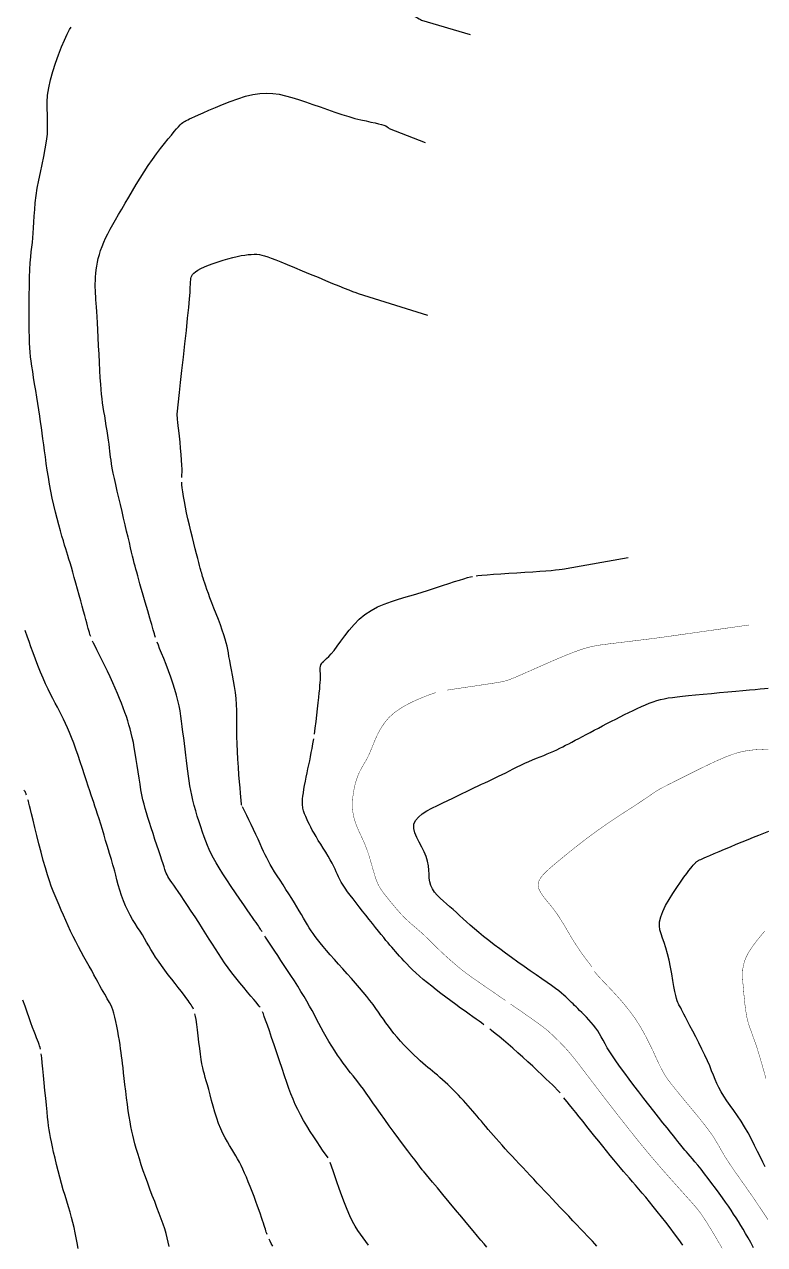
# Model space of a CAD drawing. Header units: millimetres. Extents: x 2235526 to 2245569, y 371981 to 382303.
# Drawn here: x 2243693.1 to 2243974.1, y 378847.6 to 379311.2 of the extents above; entities that cross this region are included whole.
import ezdxf

# ---------------------------------------------------------------- set-up
doc = ezdxf.new("R2010")
doc.units = ezdxf.units.MM
doc.linetypes.add('CONTI', pattern=[0])
for name, color, linetype, transparency in [('187', 10, 'CONTI', 0.7), ('189', 10, 'CONTI', 0.7), ('191', 10, 'CONTI', 0.7), ('193', 10, 'CONTI', 0.7), ('195', 10, 'CONTI', 0.7), ('197', 10, 'CONTI', 0.7), ('199', 10, 'CONTI', 0.7), ('200', 10, 'CONTI', 0.7), ('201', 10, 'CONTI', 0.7), ('202', 10, 'CONTI', 0.7), ('203', 10, 'CONTI', 0.7), ('204', 10, 'CONTI', 0.7)]:
    doc.layers.add(name, color=color, linetype=linetype, transparency=transparency)

msp = doc.modelspace()

# ---------------------------------------------------------------- linework, layer by layer
at = {"layer": '187', "elevation": 187}
for points in [[(2243699.19, 378921.86), (2243699.04, 378922.49), (2243698.87, 378923.06), (2243698.66, 378923.65), (2243698.39, 378924.37), (2243698.06, 378925.2), (2243697.68, 378926.16), (2243697.24, 378927.29), (2243696.73, 378928.59), (2243696.17, 378930.09), (2243695.53, 378931.82), (2243694.84, 378933.79), (2243694.1, 378935.93), (2243693.31, 378938.19), (2243692.5, 378940.49)], [(2243713.5, 378846.13), (2243713.15, 378848.18), (2243712.79, 378850.16), (2243712.4, 378852.09), (2243711.98, 378854), (2243711.5, 378855.92), (2243710.98, 378857.87), (2243710.4, 378859.87), (2243709.79, 378861.91), (2243709.15, 378864.02), (2243708.5, 378866.19), (2243707.83, 378868.43), (2243707.16, 378870.75), (2243706.51, 378873.15), (2243705.88, 378875.58), (2243705.27, 378878.01), (2243704.7, 378880.37), (2243704.18, 378882.63), (2243703.72, 378884.72), (2243703.32, 378886.61), (2243702.99, 378888.27), (2243702.71, 378889.76), (2243702.49, 378891.19), (2243702.29, 378892.64), (2243702.1, 378894.2), (2243701.9, 378895.98), (2243701.69, 378898.07), (2243701.44, 378900.51), (2243701.17, 378903.23), (2243700.89, 378906.1), (2243700.6, 378909), (2243700.33, 378911.79), (2243700.07, 378914.37), (2243699.85, 378916.59), (2243699.64, 378918.59), (2243699.46, 378920.1)]]:
    msp.add_lwpolyline(points, dxfattribs=at)
at = {"layer": '189', "elevation": 189}
for points in [[(2243693.89, 379018.36), (2243693.8, 379018.6), (2243693.7, 379018.84), (2243693.58, 379019.11), (2243693.45, 379019.4), (2243693.31, 379019.69), (2243693.16, 379019.99), (2243693.01, 379020.29)], [(2243748.01, 378846.87), (2243747.67, 378848.54), (2243747.3, 378850.16), (2243746.87, 378851.79), (2243746.36, 378853.5), (2243745.74, 378855.35), (2243745.03, 378857.34), (2243744.25, 378859.43), (2243743.41, 378861.62), (2243742.54, 378863.88), (2243741.64, 378866.21), (2243740.75, 378868.57), (2243739.88, 378870.94), (2243739.04, 378873.31), (2243738.23, 378875.65), (2243737.47, 378877.92), (2243736.77, 378880.1), (2243736.12, 378882.17), (2243735.54, 378884.08), (2243735.03, 378885.84), (2243734.58, 378887.49), (2243734.19, 378889.09), (2243733.83, 378890.7), (2243733.5, 378892.38), (2243733.18, 378894.19), (2243732.86, 378896.2), (2243732.53, 378898.44), (2243732.2, 378900.86), (2243731.88, 378903.38), (2243731.56, 378905.91), (2243731.25, 378908.39), (2243730.98, 378910.73), (2243730.73, 378912.85), (2243730.52, 378914.7), (2243730.33, 378916.32), (2243730.16, 378917.78), (2243729.99, 378919.16), (2243729.82, 378920.51), (2243729.62, 378921.9), (2243729.4, 378923.41), (2243729.14, 378925.08), (2243728.84, 378926.87), (2243728.52, 378928.72), (2243728.17, 378930.57), (2243727.8, 378932.35), (2243727.42, 378934.02), (2243727.04, 378935.49), (2243726.65, 378936.74), (2243726.26, 378937.79), (2243725.86, 378938.69), (2243725.44, 378939.49), (2243725.01, 378940.24), (2243724.55, 378941), (2243724.07, 378941.79), (2243723.56, 378942.68), (2243723.01, 378943.67), (2243722.41, 378944.75), (2243721.77, 378945.93), (2243721.08, 378947.21), (2243720.32, 378948.59), (2243719.5, 378950.07), (2243718.62, 378951.65), (2243717.68, 378953.32), (2243716.69, 378955.07), (2243715.68, 378956.89), (2243714.65, 378958.78), (2243713.61, 378960.71), (2243712.59, 378962.69), (2243711.59, 378964.69), (2243710.62, 378966.72), (2243709.68, 378968.74), (2243708.76, 378970.74), (2243707.88, 378972.71), (2243707.04, 378974.63), (2243706.23, 378976.49), (2243705.46, 378978.27), (2243704.72, 378980.04), (2243704, 378981.85), (2243703.28, 378983.75), (2243702.56, 378985.82), (2243701.82, 378988.11), (2243701.05, 378990.68), (2243700.24, 378993.57), (2243699.42, 378996.68), (2243698.6, 378999.88), (2243697.81, 379003.06), (2243697.06, 379006.09), (2243696.4, 379008.85), (2243695.82, 379011.21), (2243695.4, 379012.92), (2243695.07, 379014.26), (2243694.8, 379015.29), (2243694.6, 379016.05), (2243694.44, 379016.6)]]:
    msp.add_lwpolyline(points, dxfattribs=at)
at = {"layer": '191', "elevation": 191}
for points in [[(2243757.3, 378937.01), (2243756.99, 378937.68), (2243756.67, 378938.22), (2243756.34, 378938.71), (2243756.03, 378939.16), (2243755.68, 378939.67), (2243755.27, 378940.26), (2243754.78, 378940.96), (2243754.17, 378941.78), (2243753.44, 378942.76), (2243752.55, 378943.92), (2243751.49, 378945.27), (2243750.3, 378946.78), (2243749.02, 378948.4), (2243747.7, 378950.1), (2243746.38, 378951.83), (2243745.1, 378953.55), (2243743.93, 378955.21), (2243742.88, 378956.79), (2243741.93, 378958.29), (2243741.08, 378959.72), (2243740.27, 378961.12), (2243739.48, 378962.48), (2243738.69, 378963.84), (2243737.87, 378965.21), (2243736.99, 378966.61), (2243736.06, 378968.04), (2243735.11, 378969.53), (2243734.15, 378971.08), (2243733.21, 378972.72), (2243732.3, 378974.45), (2243731.45, 378976.29), (2243730.67, 378978.23), (2243729.95, 378980.25), (2243729.31, 378982.27), (2243728.73, 378984.26), (2243728.21, 378986.15), (2243727.75, 378987.9), (2243727.35, 378989.44), (2243727.01, 378990.75), (2243726.7, 378991.88), (2243726.4, 378992.91), (2243726.11, 378993.92), (2243725.78, 378994.98), (2243725.42, 378996.18), (2243724.99, 378997.59), (2243724.49, 378999.25), (2243723.92, 379001.13), (2243723.31, 379003.15), (2243722.68, 379005.23), (2243722.05, 379007.31), (2243721.43, 379009.29), (2243720.86, 379011.12), (2243720.34, 379012.74), (2243719.85, 379014.2), (2243719.39, 379015.58), (2243718.92, 379016.94), (2243718.44, 379018.38), (2243717.9, 379019.95), (2243717.31, 379021.73), (2243716.64, 379023.78), (2243715.9, 379026.05), (2243715.11, 379028.46), (2243714.29, 379030.95), (2243713.45, 379033.44), (2243712.61, 379035.87), (2243711.79, 379038.15), (2243711, 379040.24), (2243710.23, 379042.16), (2243709.48, 379043.93), (2243708.73, 379045.59), (2243707.98, 379047.17), (2243707.21, 379048.7), (2243706.42, 379050.22), (2243705.61, 379051.76), (2243704.76, 379053.35), (2243703.89, 379055), (2243702.99, 379056.75), (2243702.07, 379058.61), (2243701.12, 379060.62), (2243700.16, 379062.78), (2243699.18, 379065.12), (2243698.21, 379067.57), (2243697.27, 379070.03), (2243696.38, 379072.43), (2243695.56, 379074.68), (2243694.84, 379076.71), (2243694.24, 379078.42), (2243693.39, 379080.92)], [(2243785.24, 378851.37), (2243785.07, 378851.84), (2243784.9, 378852.31), (2243784.74, 378852.82), (2243784.57, 378853.38), (2243784.36, 378854.04), (2243784.12, 378854.8), (2243783.84, 378855.67), (2243783.51, 378856.67), (2243783.12, 378857.81), (2243782.68, 378859.11), (2243782.17, 378860.57), (2243781.58, 378862.21), (2243780.94, 378863.98), (2243780.25, 378865.84), (2243779.53, 378867.74), (2243778.8, 378869.63), (2243778.07, 378871.46), (2243777.35, 378873.18), (2243776.67, 378874.76), (2243776, 378876.21), (2243775.34, 378877.56), (2243774.68, 378878.85), (2243774.01, 378880.09), (2243773.31, 378881.32), (2243772.57, 378882.56), (2243771.79, 378883.85), (2243770.97, 378885.2), (2243770.14, 378886.64), (2243769.29, 378888.17), (2243768.45, 378889.82), (2243767.62, 378891.61), (2243766.83, 378893.55), (2243766.09, 378895.65), (2243765.38, 378897.86), (2243764.73, 378900.11), (2243764.12, 378902.34), (2243763.55, 378904.49), (2243763.04, 378906.48), (2243762.57, 378908.25), (2243762.14, 378909.77), (2243761.76, 378911.09), (2243761.41, 378912.31), (2243761.09, 378913.51), (2243760.79, 378914.79), (2243760.5, 378916.22), (2243760.21, 378917.9), (2243759.93, 378919.88), (2243759.64, 378922.1), (2243759.36, 378924.45), (2243759.08, 378926.83), (2243758.79, 378929.13), (2243758.52, 378931.25), (2243758.24, 378933.08), (2243758.04, 378934.27), (2243757.83, 378935.25)], [(2243787.34, 378846.98), (2243786.81, 378848.03), (2243786.38, 378848.89), (2243786.02, 378849.61)]]:
    msp.add_lwpolyline(points, dxfattribs=at)
at = {"layer": '193', "elevation": 193}
for points in [[(2243830.51, 379319.07), (2243831.76, 379318.52), (2243833.12, 379317.92), (2243834.53, 379317.3), (2243835.94, 379316.67), (2243837.31, 379316.05), (2243838.58, 379315.47), (2243839.7, 379314.94), (2243840.69, 379314.47), (2243841.55, 379314.05), (2243842.29, 379313.68), (2243842.91, 379313.36), (2243843.42, 379313.08), (2243843.83, 379312.85), (2243862.25, 379307.38)], [(2243718.24, 379078.62), (2243717.98, 379079.36), (2243717.77, 379080.08), (2243717.55, 379080.88), (2243717.32, 379081.72), (2243717.05, 379082.7), (2243716.74, 379083.84), (2243716.38, 379085.14), (2243715.97, 379086.61), (2243715.52, 379088.27), (2243715.02, 379090.12), (2243714.46, 379092.16), (2243713.87, 379094.34), (2243713.26, 379096.59), (2243712.64, 379098.84), (2243712.03, 379101.04), (2243711.46, 379103.1), (2243710.92, 379104.96), (2243710.45, 379106.59), (2243710.01, 379108.03), (2243709.6, 379109.36), (2243709.2, 379110.64), (2243708.79, 379111.95), (2243708.35, 379113.36), (2243707.87, 379114.96), (2243707.33, 379116.78), (2243706.74, 379118.82), (2243706.13, 379121.04), (2243705.5, 379123.42), (2243704.87, 379125.92), (2243704.25, 379128.51), (2243703.67, 379131.15), (2243703.14, 379133.82), (2243702.64, 379136.49), (2243702.19, 379139.15), (2243701.77, 379141.77), (2243701.39, 379144.34), (2243701.03, 379146.83), (2243700.7, 379149.22), (2243700.4, 379151.5), (2243700.1, 379153.7), (2243699.81, 379155.85), (2243699.52, 379157.99), (2243699.22, 379160.16), (2243698.9, 379162.37), (2243698.55, 379164.69), (2243698.18, 379167.11), (2243697.78, 379169.6), (2243697.37, 379172.12), (2243696.97, 379174.61), (2243696.59, 379177.01), (2243696.23, 379179.28), (2243695.92, 379181.35), (2243695.66, 379183.21), (2243695.45, 379184.93), (2243695.28, 379186.6), (2243695.16, 379188.34), (2243695.06, 379190.24), (2243694.99, 379192.4), (2243694.94, 379194.92), (2243694.91, 379197.87), (2243694.89, 379201.16), (2243694.9, 379204.64), (2243694.92, 379208.2), (2243694.98, 379211.71), (2243695.06, 379215.02), (2243695.18, 379218.03), (2243695.33, 379220.62), (2243695.51, 379222.85), (2243695.7, 379224.82), (2243695.9, 379226.61), (2243696.1, 379228.32), (2243696.28, 379230.04), (2243696.44, 379231.85), (2243696.57, 379233.84), (2243696.69, 379236), (2243696.83, 379238.33), (2243697, 379240.81), (2243697.23, 379243.42), (2243697.55, 379246.16), (2243697.97, 379249.01), (2243698.51, 379251.95), (2243699.13, 379254.96), (2243699.79, 379257.98), (2243700.43, 379260.99), (2243701.01, 379263.93), (2243701.48, 379266.78), (2243701.79, 379269.49), (2243701.91, 379272.03), (2243701.89, 379274.46), (2243701.81, 379276.83), (2243701.74, 379279.22), (2243701.75, 379281.68), (2243701.91, 379284.28), (2243702.3, 379287.08), (2243702.95, 379290.11), (2243703.83, 379293.29), (2243704.88, 379296.51), (2243706.02, 379299.65), (2243707.19, 379302.61), (2243708.32, 379305.26), (2243709.35, 379307.49), (2243710.24, 379309.22), (2243710.82, 379310.15)], [(2243782.56, 378937.75), (2243782.2, 378938.22), (2243781.71, 378938.83), (2243781.04, 378939.65), (2243780.16, 378940.71), (2243779.07, 378942.01), (2243777.79, 378943.53), (2243776.38, 378945.23), (2243774.89, 378947.06), (2243773.36, 378948.95), (2243771.86, 378950.87), (2243770.43, 378952.76), (2243769.11, 378954.59), (2243767.88, 378956.37), (2243766.71, 378958.13), (2243765.58, 378959.91), (2243764.44, 378961.72), (2243763.26, 378963.61), (2243762.02, 378965.6), (2243760.69, 378967.7), (2243759.29, 378969.89), (2243757.86, 378972.09), (2243756.44, 378974.27), (2243755.06, 378976.37), (2243753.75, 378978.34), (2243752.55, 378980.11), (2243751.49, 378981.67), (2243750.55, 378983.01), (2243749.75, 378984.16), (2243749.05, 378985.15), (2243748.46, 378986.01), (2243747.97, 378986.76), (2243747.56, 378987.43), (2243747.22, 378988.06), (2243746.93, 378988.68), (2243746.66, 378989.35), (2243746.39, 378990.13), (2243746.09, 378991.06), (2243745.73, 378992.2), (2243745.28, 378993.59), (2243744.72, 378995.28), (2243744.09, 378997.22), (2243743.39, 378999.31), (2243742.66, 379001.51), (2243741.92, 379003.73), (2243741.2, 379005.9), (2243740.54, 379007.96), (2243739.94, 379009.84), (2243739.4, 379011.59), (2243738.92, 379013.27), (2243738.49, 379014.92), (2243738.08, 379016.61), (2243737.71, 379018.4), (2243737.34, 379020.34), (2243736.98, 379022.48), (2243736.62, 379024.76), (2243736.26, 379027.14), (2243735.91, 379029.55), (2243735.54, 379031.93), (2243735.18, 379034.24), (2243734.81, 379036.41), (2243734.44, 379038.39), (2243734.05, 379040.21), (2243733.65, 379041.91), (2243733.23, 379043.52), (2243732.78, 379045.08), (2243732.3, 379046.62), (2243731.78, 379048.18), (2243731.23, 379049.8), (2243730.62, 379051.48), (2243729.96, 379053.23), (2243729.24, 379055.05), (2243728.46, 379056.96), (2243727.6, 379058.96), (2243726.66, 379061.05), (2243725.64, 379063.23), (2243724.57, 379065.46), (2243723.5, 379067.67), (2243722.44, 379069.8), (2243721.45, 379071.79), (2243720.56, 379073.59), (2243719.8, 379075.14), (2243719.35, 379076.07), (2243718.98, 379076.86)], [(2243808.35, 378880.48), (2243806.28, 378883.44), (2243805.31, 378884.86), (2243804.18, 378886.56), (2243802.93, 378888.46), (2243801.62, 378890.51), (2243800.31, 378892.64), (2243799.04, 378894.78), (2243797.86, 378896.88), (2243796.83, 378898.88), (2243795.9, 378900.83), (2243795.07, 378902.78), (2243794.28, 378904.79), (2243793.5, 378906.91), (2243792.7, 378909.2), (2243791.84, 378911.72), (2243790.9, 378914.49), (2243789.9, 378917.43), (2243788.89, 378920.45), (2243787.89, 378923.42), (2243786.93, 378926.23), (2243786.07, 378928.79), (2243785.32, 378930.98), (2243784.66, 378932.88), (2243784.16, 378934.29), (2243783.8, 378935.3), (2243783.53, 378935.99)], [(2243823.76, 378847.39), (2243822.67, 378848.79), (2243821.63, 378850.15), (2243820.62, 378851.52), (2243819.64, 378852.98), (2243818.66, 378854.58), (2243817.68, 378856.38), (2243816.68, 378858.46), (2243815.65, 378860.84), (2243814.61, 378863.43), (2243813.59, 378866.13), (2243812.62, 378868.82), (2243811.72, 378871.38), (2243810.93, 378873.69), (2243810.26, 378875.65), (2243809.13, 378878.72)]]:
    msp.add_lwpolyline(points, dxfattribs=at)
at = {"layer": '195', "elevation": 195}
for points in [[(2243742.89, 379078.2), (2243742.64, 379078.96), (2243742.41, 379079.68), (2243742.2, 379080.4), (2243741.98, 379081.16), (2243741.71, 379082.11), (2243741.4, 379083.16), (2243741.06, 379084.32), (2243740.7, 379085.59), (2243740.3, 379086.96), (2243739.88, 379088.43), (2243739.42, 379090), (2243738.94, 379091.67), (2243738.44, 379093.41), (2243737.94, 379095.17), (2243737.44, 379096.91), (2243736.96, 379098.61), (2243736.51, 379100.21), (2243736.09, 379101.68), (2243735.73, 379103), (2243735.4, 379104.21), (2243735.1, 379105.37), (2243734.8, 379106.53), (2243734.49, 379107.75), (2243734.16, 379109.1), (2243733.8, 379110.61), (2243733.39, 379112.35), (2243732.93, 379114.3), (2243732.43, 379116.42), (2243731.9, 379118.7), (2243731.34, 379121.09), (2243730.76, 379123.59), (2243730.15, 379126.15), (2243729.54, 379128.75), (2243728.93, 379131.35), (2243728.34, 379133.89), (2243727.78, 379136.33), (2243727.27, 379138.62), (2243726.83, 379140.73), (2243726.46, 379142.59), (2243726.18, 379144.18), (2243725.97, 379145.56), (2243725.81, 379146.79), (2243725.69, 379147.95), (2243725.57, 379149.1), (2243725.43, 379150.33), (2243725.27, 379151.69), (2243725.05, 379153.24), (2243724.79, 379154.95), (2243724.49, 379156.78), (2243724.18, 379158.66), (2243723.87, 379160.55), (2243723.56, 379162.4), (2243723.27, 379164.17), (2243723.01, 379165.81), (2243722.78, 379167.39), (2243722.58, 379168.97), (2243722.39, 379170.65), (2243722.22, 379172.48), (2243722.06, 379174.55), (2243721.9, 379176.93), (2243721.74, 379179.66), (2243721.58, 379182.67), (2243721.42, 379185.84), (2243721.27, 379189.05), (2243721.12, 379192.2), (2243720.97, 379195.17), (2243720.82, 379197.84), (2243720.69, 379200.14), (2243720.56, 379202.1), (2243720.43, 379203.78), (2243720.32, 379205.24), (2243720.23, 379206.54), (2243720.14, 379207.75), (2243720.07, 379208.93), (2243720.02, 379210.12), (2243720, 379211.35), (2243720, 379212.61), (2243720.03, 379213.9), (2243720.1, 379215.22), (2243720.2, 379216.57), (2243720.36, 379217.95), (2243720.56, 379219.36), (2243720.82, 379220.8), (2243721.14, 379222.27), (2243721.53, 379223.77), (2243722, 379225.29), (2243722.55, 379226.84), (2243723.19, 379228.42), (2243723.92, 379230.01), (2243724.74, 379231.65), (2243725.65, 379233.34), (2243726.64, 379235.11), (2243727.71, 379236.96), (2243728.86, 379238.92), (2243730.07, 379241), (2243731.35, 379243.22), (2243732.68, 379245.54), (2243734.07, 379247.93), (2243735.51, 379250.36), (2243737, 379252.81), (2243738.52, 379255.23), (2243740.08, 379257.6), (2243741.66, 379259.88), (2243743.23, 379262.04), (2243744.77, 379264.08), (2243746.25, 379265.96), (2243747.62, 379267.66), (2243748.87, 379269.16), (2243749.96, 379270.44), (2243750.86, 379271.49), (2243751.61, 379272.32), (2243752.22, 379272.97), (2243752.74, 379273.48), (2243753.2, 379273.87), (2243753.63, 379274.18), (2243754.06, 379274.45), (2243754.53, 379274.7), (2243755.09, 379274.96), (2243755.78, 379275.28), (2243756.66, 379275.66), (2243757.79, 379276.15), (2243759.21, 379276.78), (2243760.99, 379277.57), (2243763.13, 379278.54), (2243765.6, 379279.63), (2243768.3, 379280.78), (2243771.15, 379281.91), (2243774.07, 379282.96), (2243776.98, 379283.86), (2243779.79, 379284.53), (2243782.44, 379284.92), (2243784.96, 379285.05), (2243787.39, 379284.94), (2243789.77, 379284.62), (2243792.17, 379284.11), (2243794.61, 379283.45), (2243797.14, 379282.66), (2243799.8, 379281.77), (2243802.56, 379280.81), (2243805.37, 379279.82), (2243808.18, 379278.82), (2243810.95, 379277.86), (2243813.64, 379276.97), (2243816.2, 379276.17), (2243818.58, 379275.5), (2243820.78, 379274.95), (2243822.79, 379274.49), (2243824.6, 379274.1), (2243826.19, 379273.76), (2243827.56, 379273.46), (2243828.7, 379273.17), (2243829.6, 379272.88), (2243830.3, 379272.59), (2243830.82, 379272.31), (2243831.19, 379272.04), (2243831.44, 379271.8), (2243831.61, 379271.59), (2243845.29, 379266.28)], [(2243783.29, 378966.48), (2243782.98, 378966.97), (2243782.72, 378967.4), (2243782.47, 378967.8), (2243782.2, 378968.21), (2243781.9, 378968.67), (2243781.52, 378969.22), (2243781.05, 378969.9), (2243780.46, 378970.75), (2243779.71, 378971.82), (2243778.79, 378973.14), (2243777.67, 378974.76), (2243776.33, 378976.69), (2243774.82, 378978.87), (2243773.21, 378981.22), (2243771.56, 378983.66), (2243769.94, 378986.1), (2243768.41, 378988.46), (2243767.03, 378990.66), (2243765.85, 378992.64), (2243764.85, 378994.43), (2243764, 378996.09), (2243763.25, 378997.67), (2243762.59, 378999.22), (2243761.96, 379000.82), (2243761.34, 379002.5), (2243760.69, 379004.32), (2243760.03, 379006.24), (2243759.37, 379008.25), (2243758.73, 379010.3), (2243758.11, 379012.36), (2243757.54, 379014.4), (2243757.04, 379016.38), (2243756.61, 379018.29), (2243756.24, 379020.13), (2243755.92, 379021.93), (2243755.64, 379023.74), (2243755.39, 379025.56), (2243755.15, 379027.44), (2243754.91, 379029.39), (2243754.65, 379031.44), (2243754.39, 379033.58), (2243754.11, 379035.76), (2243753.84, 379037.97), (2243753.56, 379040.17), (2243753.28, 379042.33), (2243753.01, 379044.43), (2243752.75, 379046.44), (2243752.48, 379048.4), (2243752.17, 379050.34), (2243751.81, 379052.28), (2243751.39, 379054.27), (2243750.87, 379056.34), (2243750.24, 379058.52), (2243749.49, 379060.83), (2243748.65, 379063.22), (2243747.75, 379065.63), (2243746.85, 379067.98), (2243745.96, 379070.21), (2243745.15, 379072.25), (2243744.43, 379074.05), (2243743.93, 379075.34), (2243743.51, 379076.44)], [(2243844.42, 378875.57), (2243844.06, 378875.99), (2243841.41, 378879.59), (2243840.18, 378881.22), (2243838.7, 378883.17), (2243837.05, 378885.36), (2243835.27, 378887.72), (2243833.44, 378890.17), (2243831.62, 378892.64), (2243829.87, 378895.05), (2243828.25, 378897.33), (2243826.75, 378899.47), (2243825.36, 378901.47), (2243824.07, 378903.34), (2243822.87, 378905.06), (2243821.76, 378906.64), (2243820.71, 378908.07), (2243819.72, 378909.37), (2243818.77, 378910.57), (2243817.84, 378911.71), (2243816.93, 378912.83), (2243816.01, 378913.98), (2243815.06, 378915.19), (2243814.08, 378916.52), (2243813.04, 378917.98), (2243811.97, 378919.56), (2243810.88, 378921.24), (2243809.79, 378922.98), (2243808.71, 378924.74), (2243807.67, 378926.51), (2243806.68, 378928.25), (2243805.76, 378929.94), (2243804.88, 378931.59), (2243804.02, 378933.22), (2243803.17, 378934.85), (2243802.28, 378936.51), (2243801.35, 378938.22), (2243800.34, 378940), (2243799.25, 378941.85), (2243798.07, 378943.78), (2243796.83, 378945.75), (2243795.56, 378947.75), (2243794.26, 378949.75), (2243792.96, 378951.73), (2243791.68, 378953.67), (2243790.44, 378955.55), (2243789.25, 378957.35), (2243788.13, 378959.04), (2243787.09, 378960.62), (2243786.15, 378962.04), (2243785.32, 378963.3), (2243784.62, 378964.38), (2243784.51, 378964.55), (2243784.4, 378964.72)], [(2243868.62, 378846.57), (2243867.58, 378847.81), (2243866.42, 378849.2), (2243865.06, 378850.83), (2243863.4, 378852.82), (2243861.41, 378855.23), (2243859.15, 378857.94), (2243856.75, 378860.83), (2243854.32, 378863.75), (2243851.99, 378866.56), (2243849.86, 378869.11), (2243848.05, 378871.28), (2243844.54, 378875.42)]]:
    msp.add_lwpolyline(points, dxfattribs=at)
at = {"layer": '197', "elevation": 197}
for points in [[(2243752.87, 379139.06), (2243752.9, 379140), (2243752.92, 379141.04), (2243752.92, 379142.25), (2243752.88, 379143.67), (2243752.77, 379145.6), (2243752.6, 379147.79), (2243752.39, 379150.12), (2243752.16, 379152.48), (2243751.93, 379154.77), (2243751.71, 379156.86), (2243751.51, 379158.66), (2243751.35, 379160.07), (2243751.24, 379161.12), (2243751.15, 379161.88), (2243751.1, 379162.4), (2243751.06, 379162.72), (2243751.04, 379162.92), (2243751.03, 379163.04), (2243751.92, 379171.3), (2243752.36, 379175.16), (2243752.88, 379179.71), (2243753.44, 379184.69), (2243754.01, 379189.85), (2243754.56, 379194.9), (2243755.06, 379199.6), (2243755.46, 379203.66), (2243755.75, 379206.9), (2243755.95, 379209.36), (2243756.07, 379211.19), (2243756.14, 379212.5), (2243756.18, 379213.43), (2243756.23, 379214.1), (2243756.3, 379214.63), (2243756.43, 379215.14), (2243756.64, 379215.64), (2243756.96, 379216.16), (2243757.43, 379216.68), (2243758.08, 379217.22), (2243758.94, 379217.79), (2243760.05, 379218.39), (2243761.42, 379219.02), (2243763.02, 379219.67), (2243764.76, 379220.32), (2243766.61, 379220.96), (2243768.5, 379221.56), (2243770.36, 379222.11), (2243772.15, 379222.6), (2243773.8, 379223), (2243775.32, 379223.32), (2243776.72, 379223.56), (2243778.02, 379223.73), (2243779.21, 379223.82), (2243780.31, 379223.86), (2243781.32, 379223.83), (2243782.28, 379223.74), (2243783.24, 379223.57), (2243784.27, 379223.31), (2243785.44, 379222.93), (2243786.82, 379222.43), (2243788.48, 379221.78), (2243790.49, 379220.96), (2243792.89, 379219.96), (2243795.61, 379218.83), (2243798.53, 379217.61), (2243801.55, 379216.34), (2243804.56, 379215.09), (2243807.45, 379213.89), (2243810.11, 379212.79), (2243812.45, 379211.83), (2243814.48, 379211.01), (2243816.21, 379210.31), (2243817.67, 379209.74), (2243818.88, 379209.27), (2243819.85, 379208.9), (2243846.16, 379200.69)], [(2243775.6, 379014.44), (2243775.47, 379014.7), (2243775.44, 379014.86), (2243775.12, 379019.09), (2243774.96, 379021.06), (2243774.76, 379023.43), (2243774.55, 379026.1), (2243774.34, 379028.97), (2243774.14, 379031.95), (2243773.97, 379034.94), (2243773.85, 379037.86), (2243773.79, 379040.62), (2243773.76, 379043.23), (2243773.75, 379045.72), (2243773.73, 379048.12), (2243773.69, 379050.45), (2243773.6, 379052.75), (2243773.44, 379055.02), (2243773.19, 379057.3), (2243772.88, 379059.56), (2243772.51, 379061.77), (2243772.12, 379063.9), (2243771.73, 379065.92), (2243771.36, 379067.79), (2243771.03, 379069.49), (2243770.75, 379071), (2243770.51, 379072.36), (2243770.28, 379073.65), (2243770.02, 379074.92), (2243769.72, 379076.23), (2243769.33, 379077.65), (2243768.84, 379079.25), (2243768.22, 379081.06), (2243767.5, 379083.04), (2243766.71, 379085.12), (2243765.88, 379087.26), (2243765.06, 379089.37), (2243764.26, 379091.39), (2243763.54, 379093.27), (2243762.91, 379094.96), (2243762.37, 379096.44), (2243761.92, 379097.75), (2243761.53, 379098.89), (2243761.22, 379099.87), (2243760.95, 379100.72), (2243760.74, 379101.44), (2243760.55, 379102.07), (2243760.39, 379102.64), (2243760.23, 379103.21), (2243760.05, 379103.86), (2243759.85, 379104.63), (2243759.6, 379105.58), (2243759.29, 379106.78), (2243758.9, 379108.25), (2243758.45, 379109.99), (2243757.95, 379111.93), (2243757.41, 379114.05), (2243756.85, 379116.28), (2243756.29, 379118.6), (2243755.73, 379120.95), (2243755.19, 379123.29), (2243754.68, 379125.58), (2243754.22, 379127.8), (2243753.81, 379129.89), (2243753.46, 379131.84), (2243753.18, 379133.59), (2243752.99, 379135.12), (2243752.89, 379136.28), (2243752.85, 379137.3)], [(2243910.42, 378846.95), (2243909.6, 378847.86), (2243908.72, 378848.81), (2243907.78, 378849.82), (2243906.73, 378850.93), (2243905.56, 378852.16), (2243904.25, 378853.54), (2243902.82, 378855.05), (2243901.31, 378856.65), (2243899.74, 378858.31), (2243898.14, 378860.01), (2243896.54, 378861.7), (2243894.97, 378863.36), (2243893.46, 378864.96), (2243892, 378866.52), (2243890.58, 378868.03), (2243889.18, 378869.51), (2243887.81, 378870.97), (2243886.44, 378872.42), (2243885.07, 378873.87), (2243883.68, 378875.34), (2243882.29, 378876.81), (2243880.91, 378878.27), (2243879.54, 378879.73), (2243878.2, 378881.17), (2243876.89, 378882.58), (2243875.63, 378883.96), (2243874.42, 378885.29), (2243873.27, 378886.58), (2243872.17, 378887.83), (2243871.12, 378889.04), (2243870.12, 378890.2), (2243869.17, 378891.32), (2243868.26, 378892.39), (2243867.39, 378893.43), (2243866.56, 378894.43), (2243865.74, 378895.41), (2243864.93, 378896.37), (2243864.13, 378897.32), (2243863.31, 378898.28), (2243862.47, 378899.26), (2243861.59, 378900.25), (2243860.69, 378901.26), (2243859.76, 378902.28), (2243858.8, 378903.31), (2243857.83, 378904.33), (2243856.84, 378905.35), (2243855.83, 378906.37), (2243854.82, 378907.36), (2243853.81, 378908.34), (2243852.79, 378909.29), (2243851.79, 378910.21), (2243850.81, 378911.09), (2243849.85, 378911.93), (2243848.92, 378912.72), (2243848.03, 378913.47), (2243847.14, 378914.19), (2243846.26, 378914.91), (2243845.35, 378915.67), (2243844.39, 378916.48), (2243843.37, 378917.37), (2243842.27, 378918.38), (2243841.06, 378919.52), (2243839.78, 378920.76), (2243838.46, 378922.1), (2243837.12, 378923.49), (2243835.81, 378924.92), (2243834.54, 378926.36), (2243833.35, 378927.78), (2243832.26, 378929.15), (2243831.25, 378930.5), (2243830.31, 378931.83), (2243829.38, 378933.16), (2243828.46, 378934.51), (2243827.51, 378935.88), (2243826.51, 378937.29), (2243825.43, 378938.75), (2243824.26, 378940.27), (2243823.02, 378941.84), (2243821.69, 378943.47), (2243820.29, 378945.15), (2243818.82, 378946.88), (2243817.27, 378948.65), (2243815.66, 378950.48), (2243814.02, 378952.32), (2243812.37, 378954.15), (2243810.76, 378955.94), (2243809.21, 378957.67), (2243807.77, 378959.31), (2243806.47, 378960.82), (2243805.33, 378962.19), (2243804.33, 378963.45), (2243803.45, 378964.61), (2243802.65, 378965.73), (2243801.92, 378966.82), (2243801.21, 378967.92), (2243800.51, 378969.07), (2243799.79, 378970.29), (2243799.04, 378971.59), (2243798.25, 378972.95), (2243797.41, 378974.39), (2243796.53, 378975.9), (2243795.58, 378977.47), (2243794.58, 378979.11), (2243793.51, 378980.81), (2243792.39, 378982.55), (2243791.27, 378984.29), (2243790.16, 378986), (2243789.09, 378987.66), (2243788.09, 378989.24), (2243787.19, 378990.71), (2243786.41, 378992.05), (2243785.73, 378993.29), (2243785.1, 378994.5), (2243784.51, 378995.71), (2243783.91, 378996.98), (2243783.27, 378998.35), (2243782.57, 378999.88), (2243781.77, 379001.59), (2243780.91, 379003.44), (2243780.02, 379005.33), (2243779.13, 379007.2), (2243778.29, 379008.96), (2243777.53, 379010.55), (2243776.89, 379011.88), (2243775.85, 379013.95)]]:
    msp.add_lwpolyline(points, dxfattribs=at)
at = {"layer": '199', "elevation": 199}
for points in [[(2243864.63, 379101.68), (2243865.16, 379101.76), (2243866.79, 379101.94), (2243868.78, 379102.1), (2243871.19, 379102.27), (2243873.96, 379102.45), (2243876.95, 379102.64), (2243880.04, 379102.82), (2243883.12, 379103.01), (2243886.06, 379103.2), (2243888.73, 379103.39), (2243891.05, 379103.57), (2243893.03, 379103.74), (2243894.68, 379103.91), (2243896.06, 379104.07), (2243897.18, 379104.22), (2243898.09, 379104.36), (2243898.81, 379104.48), (2243922.34, 379108.64)], [(2243803.19, 379041.48), (2243803.51, 379043.84), (2243803.83, 379046.29), (2243804.13, 379048.75), (2243804.4, 379051.16), (2243804.65, 379053.43), (2243804.87, 379055.49), (2243805.04, 379057.19), (2243805.18, 379058.67), (2243805.29, 379059.97), (2243805.37, 379061.1), (2243805.43, 379062.11), (2243805.45, 379063.01), (2243805.46, 379063.84), (2243805.44, 379064.63), (2243805.41, 379065.36), (2243805.4, 379066.05), (2243805.42, 379066.68), (2243805.48, 379067.27), (2243805.62, 379067.8), (2243805.84, 379068.28), (2243806.17, 379068.71), (2243806.6, 379069.15), (2243807.15, 379069.64), (2243807.83, 379070.25), (2243808.63, 379071.03), (2243809.56, 379072.05), (2243810.64, 379073.35), (2243811.86, 379074.97), (2243813.22, 379076.86), (2243814.74, 379078.9), (2243816.41, 379081.03), (2243818.24, 379083.14), (2243820.23, 379085.15), (2243822.38, 379086.96), (2243824.69, 379088.51), (2243827.14, 379089.83), (2243829.72, 379090.96), (2243832.4, 379091.94), (2243835.15, 379092.82), (2243837.96, 379093.65), (2243840.81, 379094.48), (2243843.66, 379095.34), (2243846.48, 379096.22), (2243849.21, 379097.1), (2243851.81, 379097.95), (2243854.22, 379098.74), (2243856.4, 379099.46), (2243858.29, 379100.08), (2243859.87, 379100.59), (2243861.24, 379100.99), (2243862.5, 379101.31), (2243863.24, 379101.46)], [(2243867.56, 378931.13), (2243866.64, 378931.81), (2243865.67, 378932.5), (2243864.61, 378933.26), (2243863.37, 378934.13), (2243861.97, 378935.11), (2243860.39, 378936.23), (2243858.67, 378937.46), (2243856.85, 378938.77), (2243854.98, 378940.13), (2243853.09, 378941.53), (2243851.23, 378942.94), (2243849.43, 378944.33), (2243847.71, 378945.7), (2243846.06, 378947.04), (2243844.51, 378948.35), (2243843.04, 378949.62), (2243841.68, 378950.84), (2243840.42, 378952.02), (2243839.26, 378953.15), (2243838.21, 378954.23), (2243837.24, 378955.26), (2243836.34, 378956.24), (2243835.51, 378957.18), (2243834.73, 378958.07), (2243833.99, 378958.92), (2243833.28, 378959.75), (2243832.58, 378960.55), (2243831.86, 378961.38), (2243831.12, 378962.24), (2243830.33, 378963.17), (2243829.48, 378964.2), (2243828.53, 378965.35), (2243827.49, 378966.63), (2243826.37, 378968.04), (2243825.18, 378969.53), (2243823.95, 378971.09), (2243822.69, 378972.69), (2243821.43, 378974.29), (2243820.19, 378975.87), (2243818.99, 378977.41), (2243817.85, 378978.89), (2243816.76, 378980.31), (2243815.76, 378981.66), (2243814.85, 378982.94), (2243814.04, 378984.15), (2243813.35, 378985.27), (2243812.78, 378986.3), (2243812.31, 378987.28), (2243811.89, 378988.23), (2243811.48, 378989.2), (2243811.05, 378990.2), (2243810.55, 378991.27), (2243809.95, 378992.45), (2243809.22, 378993.76), (2243808.38, 378995.17), (2243807.47, 378996.65), (2243806.52, 378998.17), (2243805.57, 378999.68), (2243804.65, 379001.16), (2243803.8, 379002.57), (2243803.04, 379003.88), (2243802.37, 379005.09), (2243801.79, 379006.2), (2243801.29, 379007.2), (2243800.85, 379008.1), (2243800.48, 379008.9), (2243800.16, 379009.6), (2243799.88, 379010.21), (2243799.65, 379010.74), (2243799.45, 379011.2), (2243799.28, 379011.63), (2243799.14, 379012.04), (2243799.01, 379012.44), (2243798.91, 379012.87), (2243798.81, 379013.34), (2243798.73, 379013.86), (2243798.67, 379014.46), (2243798.64, 379015.16), (2243798.66, 379015.96), (2243798.71, 379016.89), (2243798.82, 379017.97), (2243798.99, 379019.2), (2243799.21, 379020.57), (2243799.47, 379022.04), (2243799.76, 379023.59), (2243800.08, 379025.18), (2243800.41, 379026.79), (2243800.74, 379028.39), (2243801.07, 379029.9), (2243801.38, 379031.4), (2243801.7, 379032.92), (2243802.01, 379034.48), (2243802.32, 379036.12), (2243802.62, 379037.86), (2243802.92, 379039.72)], [(2243896.51, 378905.11), (2243896.36, 378905.3), (2243896.24, 378905.46), (2243893.52, 378908.21), (2243892.42, 378909.29), (2243891.1, 378910.57), (2243889.58, 378912.03), (2243887.92, 378913.62), (2243886.13, 378915.31), (2243884.26, 378917.04), (2243882.35, 378918.78), (2243880.43, 378920.49), (2243878.54, 378922.15), (2243876.69, 378923.73), (2243874.93, 378925.22), (2243873.28, 378926.59), (2243871.78, 378927.82), (2243870.45, 378928.89), (2243870.12, 378929.15), (2243869.81, 378929.4)], [(2243943.1, 378847.4), (2243941.53, 378849.5), (2243939.89, 378851.68), (2243938.22, 378853.88), (2243936.55, 378856.05), (2243934.92, 378858.14), (2243933.35, 378860.14), (2243931.83, 378862.04), (2243930.36, 378863.85), (2243928.95, 378865.56), (2243927.61, 378867.17), (2243926.34, 378868.69), (2243925.13, 378870.11), (2243923.96, 378871.45), (2243922.83, 378872.76), (2243921.7, 378874.06), (2243920.57, 378875.38), (2243919.39, 378876.76), (2243918.17, 378878.21), (2243916.87, 378879.77), (2243915.51, 378881.43), (2243914.1, 378883.17), (2243912.65, 378884.97), (2243911.16, 378886.82), (2243909.66, 378888.69), (2243908.15, 378890.57), (2243906.64, 378892.45), (2243905.16, 378894.29), (2243903.74, 378896.06), (2243902.39, 378897.73), (2243901.15, 378899.27), (2243900.04, 378900.65), (2243899.09, 378901.84), (2243898.43, 378902.66), (2243897.89, 378903.35)]]:
    msp.add_lwpolyline(points, dxfattribs=at)
at = {"layer": '200', "const_width": 0.15, "elevation": 200}
for points in [[(2243853.61, 379058.25), (2243855.16, 379058.48), (2243857.1, 379058.78), (2243859.03, 379059.07), (2243861.18, 379059.39), (2243863.46, 379059.72), (2243865.75, 379060.07), (2243867.97, 379060.4), (2243870.02, 379060.71), (2243871.81, 379060.99), (2243873.27, 379061.23), (2243874.5, 379061.46), (2243875.62, 379061.73), (2243876.74, 379062.07), (2243878.01, 379062.54), (2243879.54, 379063.16), (2243881.45, 379063.99), (2243883.83, 379065.04), (2243886.58, 379066.26), (2243889.59, 379067.59), (2243892.72, 379068.96), (2243895.84, 379070.31), (2243898.82, 379071.55), (2243901.54, 379072.62), (2243903.89, 379073.48), (2243905.97, 379074.15), (2243907.88, 379074.66), (2243909.75, 379075.05), (2243911.69, 379075.38), (2243913.81, 379075.67), (2243916.25, 379075.97), (2243919.06, 379076.31), (2243922.15, 379076.68), (2243925.38, 379077.08), (2243928.61, 379077.47), (2243931.69, 379077.86), (2243934.48, 379078.22), (2243936.84, 379078.55), (2243968.22, 379083)], [(2243867.58, 378945.92), (2243865.66, 378947.24), (2243864.09, 378948.32), (2243862.8, 378949.23), (2243861.72, 378950.01), (2243860.77, 378950.71), (2243859.88, 378951.39), (2243858.98, 378952.1), (2243858.02, 378952.88), (2243856.99, 378953.75), (2243855.9, 378954.67), (2243854.78, 378955.65), (2243853.63, 378956.68), (2243852.47, 378957.73), (2243851.31, 378958.82), (2243850.17, 378959.91), (2243849.05, 378961.01), (2243847.95, 378962.1), (2243846.87, 378963.16), (2243845.82, 378964.19), (2243844.8, 378965.17), (2243843.81, 378966.09), (2243842.84, 378966.94), (2243841.9, 378967.75), (2243840.98, 378968.54), (2243840.05, 378969.33), (2243839.11, 378970.16), (2243838.16, 378971.04), (2243837.18, 378972.01), (2243836.16, 378973.08), (2243835.13, 378974.22), (2243834.1, 378975.41), (2243833.08, 378976.62), (2243832.11, 378977.8), (2243831.2, 378978.93), (2243830.37, 378979.97), (2243829.63, 378980.91), (2243828.98, 378981.78), (2243828.39, 378982.62), (2243827.86, 378983.49), (2243827.37, 378984.44), (2243826.9, 378985.52), (2243826.44, 378986.77), (2243825.98, 378988.23), (2243825.5, 378989.87), (2243825, 378991.64), (2243824.46, 378993.5), (2243823.88, 378995.42), (2243823.24, 378997.33), (2243822.54, 378999.2), (2243821.77, 379001), (2243820.96, 379002.74), (2243820.16, 379004.45), (2243819.41, 379006.17), (2243818.74, 379007.91), (2243818.2, 379009.72), (2243817.82, 379011.62), (2243817.64, 379013.62), (2243817.64, 379015.69), (2243817.79, 379017.78), (2243818.08, 379019.83), (2243818.48, 379021.8), (2243818.96, 379023.63), (2243819.5, 379025.27), (2243820.09, 379026.69), (2243820.7, 379027.94), (2243821.35, 379029.09), (2243822.01, 379030.21), (2243822.69, 379031.38), (2243823.39, 379032.66), (2243824.09, 379034.14), (2243824.8, 379035.84), (2243825.56, 379037.74), (2243826.4, 379039.77), (2243827.38, 379041.86), (2243828.53, 379043.95), (2243829.9, 379045.97), (2243831.53, 379047.87), (2243833.43, 379049.58), (2243835.55, 379051.1), (2243837.76, 379052.43), (2243839.98, 379053.59), (2243842.11, 379054.57), (2243844.05, 379055.39), (2243845.7, 379056.05), (2243849.23, 379057.32)], [(2243875.7, 378940.32), (2243872.77, 378942.34), (2243870.01, 378944.24), (2243867.58, 378945.92)], [(2243885.56, 378933.46), (2243883.22, 378935.11), (2243880.52, 378936.99), (2243877.61, 378939)], [(2243957.99, 378846.13), (2243956.79, 378848.23), (2243955.59, 378850.29), (2243954.42, 378852.25), (2243953.33, 378854.04), (2243952.36, 378855.6), (2243951.55, 378856.88), (2243950.88, 378857.91), (2243950.33, 378858.73), (2243949.88, 378859.37), (2243949.51, 378859.87), (2243949.2, 378860.27), (2243948.94, 378860.61), (2243948.68, 378860.93), (2243948.4, 378861.28), (2243948.04, 378861.71), (2243947.56, 378862.28), (2243946.91, 378863.02), (2243946.04, 378864), (2243944.91, 378865.27), (2243943.49, 378866.86), (2243941.81, 378868.73), (2243939.93, 378870.83), (2243937.92, 378873.09), (2243935.82, 378875.47), (2243933.7, 378877.9), (2243931.62, 378880.33), (2243929.62, 378882.71), (2243927.72, 378885.01), (2243925.92, 378887.22), (2243924.25, 378889.32), (2243922.69, 378891.28), (2243921.26, 378893.1), (2243919.97, 378894.74), (2243918.81, 378896.22), (2243917.77, 378897.55), (2243916.8, 378898.79), (2243915.87, 378899.99), (2243914.94, 378901.19), (2243913.97, 378902.44), (2243912.94, 378903.79), (2243911.82, 378905.26), (2243910.62, 378906.83), (2243909.39, 378908.45), (2243908.15, 378910.08), (2243906.93, 378911.68), (2243905.78, 378913.2), (2243904.71, 378914.59), (2243903.77, 378915.82), (2243902.93, 378916.91), (2243902.17, 378917.87), (2243901.49, 378918.73), (2243900.85, 378919.51), (2243900.25, 378920.24), (2243899.65, 378920.93), (2243899.06, 378921.6), (2243898.46, 378922.26), (2243897.86, 378922.9), (2243897.27, 378923.52), (2243896.7, 378924.11), (2243896.14, 378924.68), (2243895.6, 378925.22), (2243895.08, 378925.73), (2243894.58, 378926.22), (2243894.11, 378926.68), (2243893.64, 378927.11), (2243893.19, 378927.54), (2243892.75, 378927.94), (2243892.31, 378928.34), (2243891.86, 378928.75), (2243891.34, 378929.18), (2243890.7, 378929.7), (2243889.86, 378930.35), (2243888.77, 378931.16), (2243887.36, 378932.19), (2243885.56, 378933.46)]]:
    msp.add_lwpolyline(points, dxfattribs=at)
at = {"layer": '201', "elevation": 201}
msp.add_lwpolyline([(2243969.84, 378846.36), (2243968.84, 378848.31), (2243967.86, 378850.11), (2243966.9, 378851.79), (2243965.96, 378853.38), (2243965.04, 378854.88), (2243964.14, 378856.34), (2243963.24, 378857.76), (2243962.33, 378859.18), (2243961.37, 378860.62), (2243960.36, 378862.11), (2243959.28, 378863.67), (2243958.1, 378865.33), (2243956.81, 378867.11), (2243955.45, 378868.95), (2243954.05, 378870.83), (2243952.64, 378872.69), (2243951.26, 378874.49), (2243949.95, 378876.17), (2243948.74, 378877.7), (2243947.66, 378879.03), (2243946.71, 378880.18), (2243945.86, 378881.17), (2243945.11, 378882.03), (2243944.44, 378882.79), (2243943.84, 378883.47), (2243943.3, 378884.09), (2243942.79, 378884.69), (2243942.28, 378885.3), (2243941.73, 378885.98), (2243941.11, 378886.76), (2243940.36, 378887.71), (2243939.46, 378888.85), (2243938.36, 378890.25), (2243937.04, 378891.93), (2243935.52, 378893.85), (2243933.84, 378895.98), (2243932.05, 378898.26), (2243930.18, 378900.65), (2243928.27, 378903.1), (2243926.37, 378905.56), (2243924.51, 378908), (2243922.71, 378910.38), (2243921, 378912.68), (2243919.39, 378914.89), (2243917.91, 378916.99), (2243916.57, 378918.95), (2243915.39, 378920.75), (2243914.38, 378922.39), (2243913.52, 378923.87), (2243912.76, 378925.23), (2243912.07, 378926.48), (2243911.4, 378927.65), (2243910.72, 378928.76), (2243909.99, 378929.84), (2243909.18, 378930.9), (2243908.31, 378931.95), (2243907.4, 378932.96), (2243906.47, 378933.93), (2243905.56, 378934.85), (2243904.69, 378935.71), (2243903.88, 378936.5), (2243903.16, 378937.21), (2243902.51, 378937.86), (2243901.92, 378938.45), (2243901.37, 378939), (2243900.84, 378939.53), (2243900.32, 378940.05), (2243899.78, 378940.58), (2243899.22, 378941.13), (2243898.59, 378941.72), (2243897.86, 378942.38), (2243897, 378943.11), (2243895.96, 378943.94), (2243894.73, 378944.89), (2243893.25, 378945.97), (2243891.52, 378947.21), (2243889.55, 378948.58), (2243887.41, 378950.07), (2243885.14, 378951.63), (2243882.79, 378953.26), (2243880.41, 378954.92), (2243878.05, 378956.6), (2243875.74, 378958.26), (2243873.52, 378959.91), (2243871.38, 378961.52), (2243869.34, 378963.1), (2243867.4, 378964.63), (2243865.59, 378966.11), (2243863.91, 378967.53), (2243862.36, 378968.88), (2243860.93, 378970.17), (2243859.6, 378971.4), (2243858.32, 378972.59), (2243857.09, 378973.73), (2243855.87, 378974.85), (2243854.64, 378975.94), (2243853.38, 378977.02), (2243852.13, 378978.11), (2243850.92, 378979.2), (2243849.8, 378980.32), (2243848.81, 378981.48), (2243847.99, 378982.69), (2243847.38, 378983.97), (2243847, 378985.34), (2243846.8, 378986.77), (2243846.69, 378988.28), (2243846.6, 378989.86), (2243846.45, 378991.51), (2243846.16, 378993.21), (2243845.65, 378994.97), (2243844.88, 378996.78), (2243843.93, 378998.62), (2243842.94, 379000.46), (2243842.02, 379002.27), (2243841.31, 379004.02), (2243840.92, 379005.7), (2243840.98, 379007.26), (2243841.58, 379008.71), (2243842.66, 379010.03), (2243844.12, 379011.25), (2243845.87, 379012.39), (2243847.82, 379013.45), (2243849.86, 379014.45), (2243851.9, 379015.42), (2243853.87, 379016.35), (2243855.75, 379017.25), (2243857.55, 379018.12), (2243859.26, 379018.95), (2243860.88, 379019.75), (2243862.43, 379020.5), (2243863.9, 379021.2), (2243865.3, 379021.86), (2243866.64, 379022.49), (2243867.94, 379023.08), (2243869.22, 379023.67), (2243870.49, 379024.26), (2243871.78, 379024.87), (2243873.09, 379025.51), (2243874.44, 379026.18), (2243875.82, 379026.88), (2243877.24, 379027.6), (2243878.68, 379028.33), (2243880.14, 379029.06), (2243881.61, 379029.77), (2243883.09, 379030.46), (2243884.56, 379031.11), (2243886.02, 379031.73), (2243887.46, 379032.33), (2243888.87, 379032.9), (2243890.24, 379033.45), (2243891.57, 379033.99), (2243892.83, 379034.53), (2243894.03, 379035.06), (2243895.19, 379035.59), (2243896.31, 379036.13), (2243897.43, 379036.69), (2243898.55, 379037.27), (2243899.71, 379037.87), (2243900.91, 379038.51), (2243902.18, 379039.18), (2243903.51, 379039.89), (2243904.9, 379040.63), (2243906.35, 379041.4), (2243907.85, 379042.19), (2243909.39, 379043), (2243910.97, 379043.84), (2243912.59, 379044.68), (2243914.24, 379045.53), (2243915.91, 379046.39), (2243917.58, 379047.24), (2243919.25, 379048.09), (2243920.92, 379048.92), (2243922.56, 379049.73), (2243924.18, 379050.52), (2243925.76, 379051.27), (2243927.31, 379051.98), (2243928.83, 379052.64), (2243930.32, 379053.25), (2243931.77, 379053.79), (2243933.18, 379054.26), (2243934.57, 379054.65), (2243935.98, 379054.98), (2243937.46, 379055.26), (2243939.07, 379055.5), (2243940.86, 379055.73), (2243942.9, 379055.95), (2243945.23, 379056.19), (2243947.89, 379056.45), (2243950.81, 379056.73), (2243953.88, 379057.02), (2243957.02, 379057.32), (2243960.13, 379057.6), (2243963.11, 379057.88), (2243965.87, 379058.12), (2243968.34, 379058.34), (2243970.51, 379058.53), (2243972.41, 379058.69), (2243974.05, 379058.83), (2243975.48, 379058.94)], dxfattribs=at)
at = {"layer": '202', "const_width": 0.15, "elevation": 202}
for points in [[(2243908.46, 378953.09), (2243908.31, 378953.35), (2243908.13, 378953.62), (2243907.91, 378953.92), (2243907.63, 378954.28), (2243907.29, 378954.72), (2243906.88, 378955.25), (2243906.39, 378955.9), (2243905.81, 378956.68), (2243905.15, 378957.58), (2243904.43, 378958.61), (2243903.64, 378959.75), (2243902.81, 378960.99), (2243901.95, 378962.33), (2243901.06, 378963.76), (2243900.16, 378965.27), (2243899.24, 378966.83), (2243898.3, 378968.43), (2243897.33, 378970.04), (2243896.32, 378971.65), (2243895.27, 378973.23), (2243894.17, 378974.75), (2243893.03, 378976.21), (2243891.88, 378977.6), (2243890.8, 378978.93), (2243889.83, 378980.2), (2243889.03, 378981.42), (2243888.44, 378982.58), (2243888.14, 378983.71), (2243888.16, 378984.79), (2243888.48, 378985.86), (2243889.08, 378986.91), (2243889.91, 378987.98), (2243890.96, 378989.08), (2243892.18, 378990.21), (2243893.56, 378991.41), (2243895.05, 378992.68), (2243896.64, 378994), (2243898.29, 378995.35), (2243899.97, 378996.71), (2243901.67, 378998.07), (2243903.34, 378999.39), (2243904.98, 379000.66), (2243906.55, 379001.86), (2243908.07, 379003), (2243909.57, 379004.1), (2243911.06, 379005.18), (2243912.57, 379006.24), (2243914.13, 379007.32), (2243915.74, 379008.41), (2243917.43, 379009.54), (2243919.17, 379010.69), (2243920.92, 379011.84), (2243922.64, 379012.96), (2243924.29, 379014.03), (2243925.83, 379015.04), (2243927.22, 379015.96), (2243928.44, 379016.78), (2243929.5, 379017.49), (2243930.41, 379018.12), (2243931.2, 379018.66), (2243931.89, 379019.14), (2243932.5, 379019.55), (2243933.05, 379019.91), (2243933.57, 379020.23), (2243934.07, 379020.53), (2243934.58, 379020.81), (2243935.12, 379021.1), (2243935.71, 379021.41), (2243936.39, 379021.75), (2243937.16, 379022.14), (2243938.06, 379022.59), (2243939.08, 379023.1), (2243940.25, 379023.69), (2243941.57, 379024.35), (2243943.04, 379025.09), (2243944.68, 379025.91), (2243946.49, 379026.82), (2243948.47, 379027.81), (2243950.57, 379028.85), (2243952.76, 379029.91), (2243954.97, 379030.95), (2243957.16, 379031.93), (2243959.27, 379032.83), (2243961.25, 379033.6), (2243963.06, 379034.21), (2243964.73, 379034.68), (2243966.29, 379035.03), (2243967.79, 379035.29), (2243969.26, 379035.47), (2243970.73, 379035.6), (2243972.25, 379035.69), (2243973.85, 379035.77), (2243975.51, 379035.85)], [(2243975.39, 378857.05), (2243973.84, 378859.39), (2243972.22, 378861.81), (2243970.57, 378864.24), (2243968.94, 378866.62), (2243967.36, 378868.88), (2243965.85, 378871.02), (2243964.42, 378873.05), (2243963.08, 378874.95), (2243961.84, 378876.73), (2243960.71, 378878.4), (2243959.69, 378879.96), (2243958.8, 378881.42), (2243958, 378882.79), (2243957.25, 378884.11), (2243956.52, 378885.41), (2243955.75, 378886.71), (2243954.92, 378888.05), (2243953.99, 378889.46), (2243952.92, 378890.96), (2243951.74, 378892.53), (2243950.48, 378894.13), (2243949.18, 378895.76), (2243947.86, 378897.36), (2243946.56, 378898.93), (2243945.31, 378900.43), (2243944.14, 378901.84), (2243943.06, 378903.16), (2243942.05, 378904.39), (2243941.11, 378905.54), (2243940.24, 378906.62), (2243939.44, 378907.62), (2243938.69, 378908.56), (2243938.01, 378909.45), (2243937.35, 378910.33), (2243936.72, 378911.26), (2243936.07, 378912.29), (2243935.39, 378913.48), (2243934.65, 378914.87), (2243933.84, 378916.52), (2243932.93, 378918.47), (2243931.92, 378920.69), (2243930.78, 378923.1), (2243929.5, 378925.67), (2243928.08, 378928.33), (2243926.5, 378931.03), (2243924.76, 378933.72), (2243922.84, 378936.34), (2243920.82, 378938.85), (2243918.77, 378941.23), (2243916.76, 378943.44), (2243914.88, 378945.45), (2243913.19, 378947.21), (2243911.77, 378948.71), (2243910.79, 378949.78), (2243910.05, 378950.64), (2243909.5, 378951.33)]]:
    msp.add_lwpolyline(points, dxfattribs=at)
at = {"layer": '203', "elevation": 203}
msp.add_lwpolyline([(2243974.27, 378877.14), (2243973.43, 378878.87), (2243972.49, 378880.84), (2243971.45, 378882.99), (2243970.32, 378885.27), (2243969.12, 378887.62), (2243967.85, 378889.97), (2243966.52, 378892.27), (2243965.14, 378894.46), (2243963.75, 378896.55), (2243962.36, 378898.55), (2243961.02, 378900.44), (2243959.75, 378902.25), (2243958.59, 378903.98), (2243957.57, 378905.63), (2243956.7, 378907.22), (2243955.96, 378908.77), (2243955.28, 378910.33), (2243954.64, 378911.94), (2243953.98, 378913.63), (2243953.25, 378915.44), (2243952.4, 378917.42), (2243951.42, 378919.57), (2243950.32, 378921.85), (2243949.16, 378924.18), (2243947.98, 378926.48), (2243946.83, 378928.69), (2243945.77, 378930.72), (2243944.83, 378932.5), (2243944.06, 378933.98), (2243943.45, 378935.17), (2243942.96, 378936.13), (2243942.57, 378936.88), (2243942.26, 378937.47), (2243942.01, 378937.94), (2243941.78, 378938.32), (2243941.57, 378938.67), (2243941.35, 378939.05), (2243941.12, 378939.53), (2243940.88, 378940.16), (2243940.62, 378941.03), (2243940.33, 378942.2), (2243940.01, 378943.73), (2243939.66, 378945.68), (2243939.26, 378947.94), (2243938.83, 378950.43), (2243938.35, 378953.02), (2243937.82, 378955.61), (2243937.25, 378958.1), (2243936.64, 378960.36), (2243935.98, 378962.33), (2243935.34, 378964.05), (2243934.78, 378965.62), (2243934.37, 378967.13), (2243934.16, 378968.64), (2243934.23, 378970.26), (2243934.64, 378972.07), (2243935.43, 378974.12), (2243936.52, 378976.36), (2243937.84, 378978.69), (2243939.29, 378981.02), (2243940.77, 378983.27), (2243942.2, 378985.33), (2243943.48, 378987.13), (2243944.54, 378988.59), (2243945.39, 378989.74), (2243946.06, 378990.62), (2243946.59, 378991.29), (2243946.99, 378991.77), (2243947.31, 378992.13), (2243947.57, 378992.41), (2243947.8, 378992.64), (2243948.01, 378992.84), (2243948.2, 378993.01), (2243948.38, 378993.17), (2243948.56, 378993.3), (2243948.75, 378993.42), (2243948.94, 378993.54), (2243949.16, 378993.65), (2243949.43, 378993.78), (2243949.82, 378993.95), (2243950.36, 378994.19), (2243951.1, 378994.5), (2243952.08, 378994.92), (2243953.36, 378995.46), (2243954.95, 378996.13), (2243956.82, 378996.93), (2243958.88, 378997.8), (2243961.09, 378998.73), (2243963.35, 378999.68), (2243965.62, 379000.62), (2243967.82, 379001.52), (2243969.9, 379002.36), (2243971.89, 379003.14), (2243973.81, 379003.9), (2243975.71, 379004.66)], dxfattribs=at)
at = {"layer": '204', "const_width": 0.15, "elevation": 204}
msp.add_lwpolyline([(2243974.61, 378910.61), (2243973.8, 378913.52), (2243972.98, 378916.43), (2243972.16, 378919.22), (2243971.38, 378921.76), (2243970.65, 378923.97), (2243969.98, 378925.87), (2243969.37, 378927.55), (2243968.81, 378929.07), (2243968.31, 378930.5), (2243967.87, 378931.92), (2243967.49, 378933.39), (2243967.17, 378934.98), (2243966.9, 378936.66), (2243966.67, 378938.42), (2243966.47, 378940.21), (2243966.3, 378942.01), (2243966.14, 378943.79), (2243965.99, 378945.53), (2243965.84, 378947.19), (2243965.73, 378948.8), (2243965.7, 378950.37), (2243965.77, 378951.93), (2243966, 378953.5), (2243966.41, 378955.09), (2243967.05, 378956.73), (2243967.94, 378958.43), (2243969.03, 378960.16), (2243970.26, 378961.89), (2243971.57, 378963.59), (2243972.91, 378965.21), (2243974.21, 378966.73)], dxfattribs=at)

doc.saveas('drawing.dxf')
